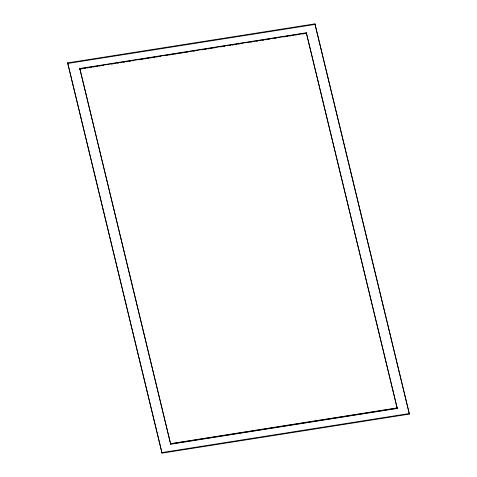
<?xml version="1.0" encoding="UTF-8"?>
<svg xmlns="http://www.w3.org/2000/svg" width="477" height="477" viewBox="0 0 477 477"><rect width="100%" height="100%" fill="white"/><g stroke="black" fill="none" stroke-linecap="round" stroke-linejoin="round"><path stroke-width="0.72" d="M67.651 62.886L314.969 23.85L409.302 413.529L409.349 414.114L162.031 453.15L67.651 62.886L162.031 453.15M67.698 63.471L315.011 24.44L314.969 23.85M79.796 68.527L306.347 32.77L397.156 407.883L397.204 408.473L170.653 444.23L79.796 68.527L170.629 443.932L397.18 408.175M79.82 68.825L306.371 33.068L397.204 408.473M79.844 69.117L82.05 68.771M84.256 68.42L85.729 68.187M87.196 67.955L88.668 67.722M90.141 67.495L91.614 67.263M93.081 67.03L94.553 66.798M96.026 66.565L97.493 66.333M98.966 66.1L100.438 65.868M101.911 65.635L103.378 65.403M111.469 64.127L112.942 63.894M114.414 63.662L115.887 63.429M117.354 63.197L118.827 62.964M120.299 62.731L121.766 62.499M123.239 62.266L124.712 62.034M126.184 61.801L127.651 61.575M129.124 61.342L130.597 61.11M132.069 60.877L133.536 60.645M138.688 59.828L140.155 59.601M141.627 59.369L143.1 59.136M144.573 58.904L146.04 58.671M147.512 58.438L148.985 58.206M150.458 57.973L151.924 57.741M153.397 57.508L154.87 57.276M156.337 57.043L157.809 56.811M159.282 56.578L160.755 56.346M165.901 55.535L167.373 55.302M168.846 55.07L170.313 54.837M171.786 54.605L173.258 54.372M174.731 54.139L176.198 53.907M177.671 53.68L179.143 53.448M180.61 53.215L182.083 52.983M183.556 52.75L185.028 52.518M186.495 52.285L187.968 52.053M193.119 51.242L194.586 51.009M196.059 50.777L197.532 50.544M201.944 49.846L203.417 49.614M204.883 49.381L206.356 49.149M207.829 48.916L209.302 48.684M210.768 48.451L212.241 48.219M213.714 47.986L215.181 47.76M220.332 46.943L221.805 46.71M223.272 46.478L224.745 46.245M229.157 45.553L230.629 45.321M232.102 45.088L233.569 44.856M235.042 44.623L236.514 44.391M237.987 44.158L239.454 43.926M240.927 43.693L242.399 43.461M247.545 42.65L249.018 42.417M250.491 42.185L251.963 41.952M256.376 41.255L257.842 41.022M259.315 40.789L260.788 40.557M262.261 40.324L263.727 40.098M265.2 39.865L266.673 39.633M268.146 39.4L269.612 39.168M274.764 38.351L276.237 38.124M283.588 36.962L285.061 36.729M286.534 36.496L288.001 36.264M289.473 36.031L290.946 35.799M292.413 35.566L293.886 35.334M295.358 35.101L296.831 34.869M298.298 34.636L299.771 34.404M301.977 34.058L303.45 33.825M304.922 33.593L306.389 33.36L306.347 32.77M397.156 407.883L170.611 443.64L170.653 444.23M161.989 452.56L409.302 413.529M315.011 24.44L409.349 414.114"/></g></svg>
